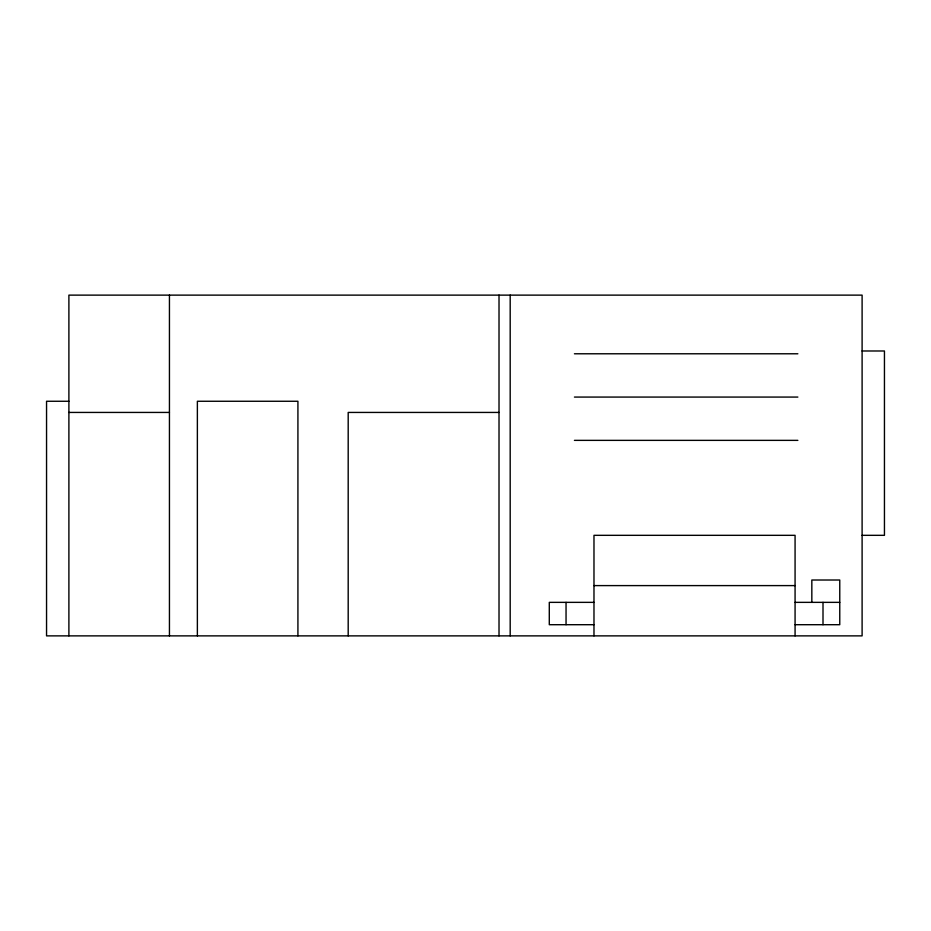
<?xml version="1.0" encoding="UTF-8"?>
<svg xmlns="http://www.w3.org/2000/svg" width="931" height="931" viewBox="0 0 931 931"><rect width="100%" height="100%" fill="white"/><g stroke="black" fill="none" stroke-linecap="round" stroke-linejoin="round"><path stroke-width="1.4" d="M862.106 350.987L884.45 350.987L884.45 535.325L862.106 535.325M574.427 353.78L797.867 353.78M574.427 397.072L797.867 397.072M68.894 401.261L46.55 401.261L46.55 635.873L862.106 635.873L862.106 295.127L68.894 295.127L68.894 635.873M68.894 412.433L169.442 412.433M499.016 412.433L348.194 412.433L348.194 635.873M574.427 440.363L797.867 440.363M593.978 585.599L795.074 585.599M593.978 602.357L549.29 602.357L549.29 624.701L593.978 624.701M795.074 602.357L839.762 602.357M795.074 624.701L839.762 624.701L839.762 580.013L811.832 580.013L811.832 602.357M823.004 602.357L823.004 624.701M795.074 635.873L795.074 535.325L593.978 535.325L593.978 635.873M566.048 602.357L566.048 624.701M510.188 295.127L510.188 635.873M499.016 295.127L499.016 635.873M297.92 635.873L297.92 401.261L197.372 401.261L197.372 635.873M169.442 295.127L169.442 635.873"/></g></svg>
